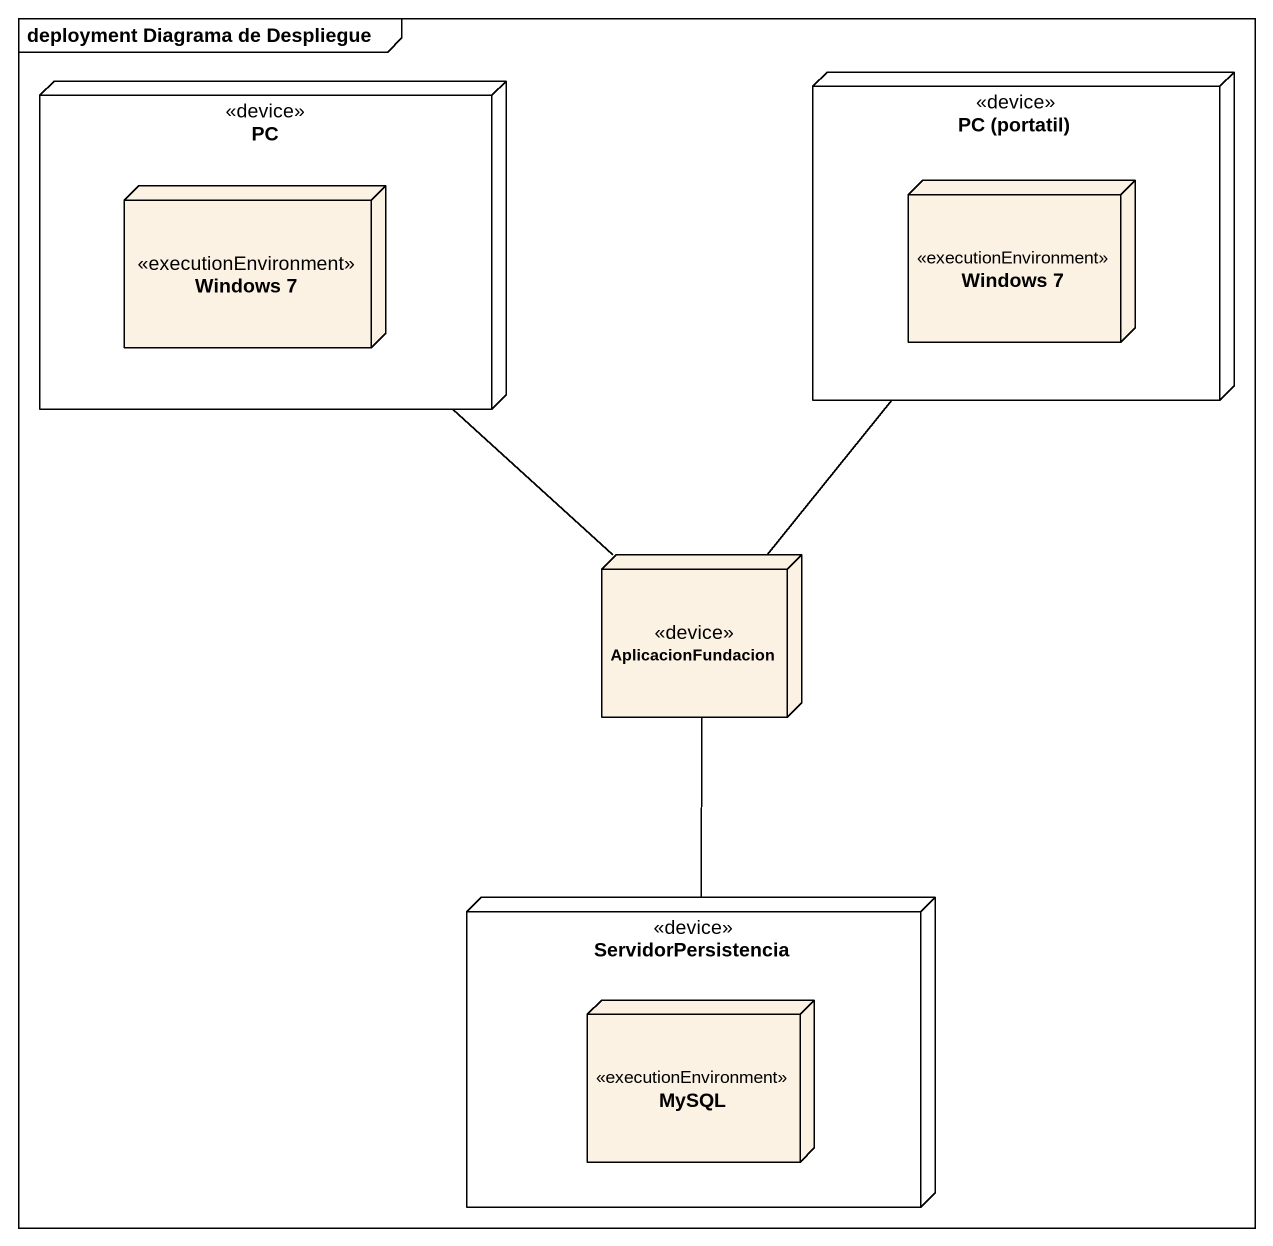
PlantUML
@startuml
mainframe deployment Diagrama de Despliegue
node PC <<device>> {
  node "Windows 7" as Windows_7 <<executionEnvironment>>
}
node "PC (portatil)" as PC_portatil <<device>> {
  node "Windows 7" as Windows_7_2 <<executionEnvironment>>
}
node AplicacionFundacion <<device>>
node ServidorPersistencia <<device>> {
  node MySQL <<executionEnvironment>>
}
PC -- AplicacionFundacion
PC_portatil -- AplicacionFundacion
AplicacionFundacion -- ServidorPersistencia
@enduml
